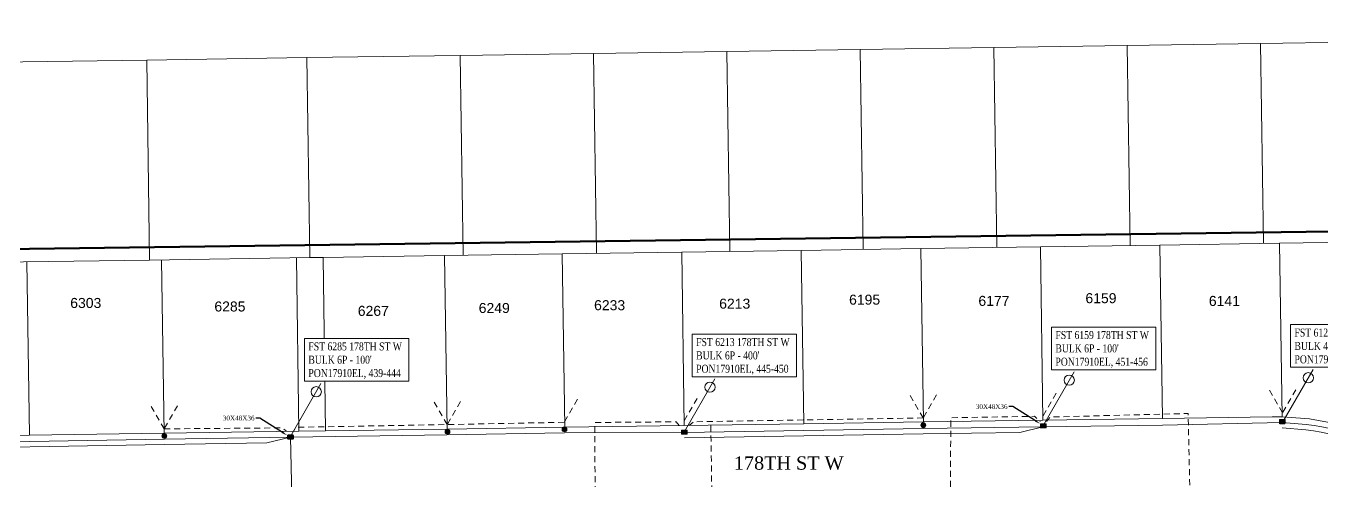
# Model space of a CAD drawing. Header units: feet. Extents: x 865220 to 2841409, y -2240498 to 948907.
# Drawn here: x 2834462 to 2835434, y 945814 to 946155 of the extents above; entities that cross this region are included whole.
import ezdxf
from ezdxf import colors
from ezdxf.entities.mleader import LeaderData, LeaderLine
from ezdxf.enums import TextEntityAlignment as Align
from ezdxf.lldxf.tags import DXFTag
from ezdxf.math import Vec2, Vec3

# ---------------------------------------------------------------- set-up
doc = ezdxf.new("R2010")
doc.units = ezdxf.units.FT
doc.header["$LTSCALE"] = 0.015
doc.header["$MEASUREMENT"] = 0
doc.linetypes.add('DASHED', pattern=[5, 3, -2])
for name, color, linetype in [('288B', 112, '288B'), ('48D', 112, '48D'), ('BURNSVILLE AREA', 7, 'F1'), ('Dakota County Addresses', 7, 'Continuous'), ('Dakota County Parcels', 7, 'Continuous'), ('DETAIL', 7, 'Continuous'), ('DROP BURIED', 7, 'DASHED'), ('PROP_TEL', 6, 'Continuous'), ('STREET NAME', 7, 'Continuous'), ('TAIL', 1, 'MST'), ('TELEPHONE STRUCT-PROP', 6, 'Continuous'), ('TERMINALS', 7, 'Continuous')]:
    doc.layers.add(name, color=color, linetype=linetype)
doc.layers.add('RUNNING LINE (UNDERGROUND)', color=10, linetype='Continuous', lineweight=40)
doc.styles.add('Dimensions 100', font='arial.ttf')
doc.styles.add('Line', font='txt.shx', dxfattribs={"height": 3})
doc.styles.add('SIMPLEX', font='times.ttf', dxfattribs={"width": 0.8})
doc.styles.get("Standard").update_dxf_attribs({"font": 'times.ttf'})
doc.styles.add('Utilities', font='arial.ttf', dxfattribs={"height": 2.5})
tags = doc.linetypes.add('288B', pattern='A,80,-5,["288B",Line,S=1.5,R=0,X=0,Y=-1.5],-24', length=109).pattern_tags.tags
tags[6] = DXFTag(74, 10)
tags = doc.linetypes.add('48D', pattern='A,80,-5,["48D",Line,S=1.5,R=0,X=0,Y=-1.5],-20', length=105).pattern_tags.tags
tags[6] = DXFTag(74, 10)
tags = doc.linetypes.add('F1', pattern='A,15,-5,["F1",Line,S=1.5,R=0,X=0,Y=-1.5],-12', length=32).pattern_tags.tags
tags[6] = DXFTag(74, 10)
tags = doc.linetypes.add('MST', pattern='A,5,-5,5,-5,["TAIL",Line,S=1.5,R=0,X=0,Y=-1.5],-20', length=40).pattern_tags.tags
tags[10] = DXFTag(74, 10)

# ---------------------------------------------------------------- blocks, each defined once
blk = doc.blocks.new('ACMAP_ANN_TEMPLATE_Dakota County Addresses')
at = {"layer": 'Dakota County Addresses', "style": 'Dimensions 100'}
blk.add_attdef('DakotaCountyAddress', text='', height=50, dxfattribs=at).set_placement((0, 0), align=Align.CENTER)
blk = doc.blocks.new('Proposed FlowerPot')
at = {"lineweight": 5, "ltscale": 100, "true_color": 0xffffff}
h = blk.add_hatch(color=7, dxfattribs=at)
h.dxf.hatch_style = 1
h.paths.add_polyline_path([(-0.06, 0, 0.414214), (0, -0.06, 0.414214), (0.06, 0, 0.414214), (0, 0.06, 0.414214)])
at = {"lineweight": 5, "ltscale": 100}
blk.add_circle((0, 0), 0.0604, dxfattribs=at)
at = {"layer": 'RUNNING LINE (UNDERGROUND)', "color": 6, "lineweight": 5, "const_width": 0.00907, "flags": 128}
blk.add_lwpolyline([(-0.06, 0, -0.414214), (0, 0.06, -0.414214), (0.06, 0, -0.414214), (0, -0.06, -0.414214), (-0.06, 0)], format="xyb", dxfattribs=at)
at = {"color": 18, "linetype": 'ByBlock', "lineweight": 5, "ltscale": 100, "true_color": 0x000000, "style": 'Dimensions 100'}
blk.add_text('F', height=0.0744, dxfattribs=at).set_placement((-0.029, -0.037))
blk = doc.blocks.new('NEW HH')
at = {"ltscale": 40, "true_color": 0xffffff}
h = blk.add_hatch(color=7, dxfattribs=at)
h.dxf.hatch_style = 1
h.paths.add_polyline_path([(-0.061, -0.031, 0.414214), (-0.046, -0.046), (0.046, -0.046, 0.414214), (0.061, -0.031), (0.061, 0.031, 0.414214), (0.046, 0.046), (-0.046, 0.046, 0.414214), (-0.061, 0.031)])
at = {"layer": 'RUNNING LINE (UNDERGROUND)', "color": 6, "lineweight": 0, "const_width": 0.005, "flags": 128}
blk.add_lwpolyline([(-0.061, 0.031), (-0.061, -0.031, 0.414214), (-0.046, -0.046), (0.046, -0.046, 0.414214), (0.061, -0.031), (0.061, 0.031, 0.414214), (0.046, 0.046), (-0.046, 0.046, 0.414214)], format="xyb", close=True, dxfattribs=at)
at = {"layer": 'TELEPHONE STRUCT-PROP', "color": 18, "true_color": 0x000000, "style": 'Utilities'}
blk.add_text('HH', height=0.05, dxfattribs=at).set_placement((0, 0), align=Align.MIDDLE_CENTER)
blk = doc.blocks.new('TERMINAL')
at = {"lineweight": 5, "ltscale": 0.5, "flags": 128}
blk.add_lwpolyline([(-0.07, -0.65), (-0.07, 44.75)], dxfattribs=at)
at = {"lineweight": 5, "ltscale": 0.5}
blk.add_circle((-0.07, 37.61), 3.83, dxfattribs=at)

msp = doc.modelspace()

# ---------------------------------------------------------------- linework, layer by layer
at = {"layer": '288B', "lineweight": 5, "ltscale": 50, "flags": 128}
msp.add_lwpolyline([(2833678.54, 945879.19), (2833680.68, 945705.92), (2833680.45, 945675.4), (2833837.13, 945676.75), (2833907.38, 945678.4, 0.109519), (2834036.47, 945712.38, 0.041237), (2834092.11, 945744.46), (2834143.62, 945780.11, -0.047168), (2834199.81, 945811.75, -0.098322), (2834339.06, 945841.7), (2834364.27, 945841.68), (2834566.25, 945845.21), (2834660.7, 945846.77), (2834778, 945848.37), (2834866.05, 945849.96), (2834955.95, 945850.31), (2835134.95, 945853.2), (2835314.21, 945855.69), (2835404.08, 945857.62, -0.110188), (2835495.88, 945833.24), (2835555.33, 945805.86, 0.060029), (2835595.74, 945801.39), (2835673.61, 945802.28), (2835703.67, 945802.45, -0.092091), (2835795.04, 945785.12), (2835834.56, 945769.75), (2835866.49, 945756.64, 0.09105), (2835938.25, 945744.99), (2836108.74, 945747.44, 0.060024), (2836196.85, 945760.61, 0.059807), (2836279.31, 945794.74, -0.032518), (2836339.29, 945826.19, -0.023167), (2836401.37, 945852.12, -0.043545), (2836530.21, 945882.24), (2836533.74, 945831.66, -0.030919), (2836590.43, 945835.75), (2836705.63, 945838.64), (2836899.22, 945842.38), (2837066.42, 945845.09, -0.143354), (2837216.62, 945803.49, -0.135776), (2837315.59, 945698.89, -0.047257), (2837334.08, 945651.86), (2837390.21, 945445.19), (2837596.9, 945489.69), (2837607.93, 945487.5)], format="xyb", dxfattribs=at)
at = {"layer": '48D', "lineweight": 5, "ltscale": 50, "flags": 128}
msp.add_lwpolyline([(2835407.18, 945432.26), (2835132.93, 945386.4), (2834958.96, 945364.27), (2834838.14, 945352.56, -0.216863), (2834729.9, 945395.62, -0.11958), (2834673.09, 945501.05, -0.060488), (2834665.23, 945565.86), (2834665.84, 945604.02), (2834664.28, 945691.33), (2834660.7, 945846.77)], format="xyb", dxfattribs=at)
at = {"layer": 'Dakota County Parcels', "lineweight": 5}
for p, q in [((2835387.75, 946141.84), (2835507.72, 946143.61)), ((2834672.91, 946131.26), (2834787.88, 946132.96)), ((2834787.88, 946132.96), (2834887.86, 946134.44)), ((2834790.1, 945983), (2834787.88, 946132.96)), ((2834887.86, 946134.44), (2834987.84, 946135.92)), ((2834890.08, 945984.48), (2834887.86, 946134.44)), ((2835087.81, 946137.4), (2834987.84, 946135.92)), ((2834990.05, 945985.96), (2834987.84, 946135.92)), ((2835187.79, 946138.88), (2835087.81, 946137.4)), ((2835090.03, 945987.43), (2835087.81, 946137.4)), ((2835287.77, 946140.36), (2835187.79, 946138.88)), ((2835190.01, 945988.91), (2835187.79, 946138.88)), ((2835387.75, 946141.84), (2835287.77, 946140.36)), ((2835289.99, 945990.39), (2835287.77, 946140.36)), ((2835389.97, 945991.87), (2835387.75, 946141.84)), ((2834438.92, 946127.8), (2834552.93, 946129.48)), ((2834552.93, 946129.48), (2834672.91, 946131.26)), ((2834555.15, 945979.52), (2834552.93, 946129.48)), ((2834675.12, 945981.3), (2834672.91, 946131.26)), ((2834953.95, 945985.42), (2835043.56, 945986.75)), ((2835043.56, 945986.75), (2835133.17, 945988.07)), ((2835043.56, 945986.75), (2835045.48, 945856.77)), ((2835133.17, 945988.07), (2835222.78, 945989.4)), ((2835133.17, 945988.07), (2835135.09, 945858.1)), ((2835222.78, 945989.4), (2835312.39, 945990.72)), ((2835222.78, 945989.4), (2835224.7, 945859.42)), ((2835312.39, 945990.72), (2835402.04, 945992.05)), ((2835312.39, 945990.72), (2835314.31, 945860.75)), ((2835402.04, 945992.05), (2835509.94, 945993.65)), ((2835402.04, 945992.05), (2835403.97, 945861.94)), ((2834555.15, 945979.52), (2834441.14, 945977.84)), ((2834463.17, 945978.16), (2834465.09, 945848.19)), ((2834675.12, 945981.3), (2834555.15, 945979.52)), ((2834564.15, 945979.66), (2834566.07, 945849.68)), ((2834665.13, 945981.15), (2834667.05, 945851.17)), ((2834685.12, 945981.45), (2834675.12, 945981.3)), ((2834685.12, 945981.45), (2834776.26, 945982.79)), ((2834685.12, 945981.45), (2834687.04, 945851.47)), ((2834776.26, 945982.79), (2834864.34, 945984.1)), ((2834776.26, 945982.79), (2834778.18, 945852.82)), ((2834864.34, 945984.1), (2834953.95, 945985.42)), ((2834864.34, 945984.1), (2834866.26, 945854.12)), ((2834953.95, 945985.42), (2834955.87, 945855.45)), ((2835224.7, 945859.42), (2835314.31, 945860.75)), ((2835314.31, 945860.75), (2835396.54, 945861.96)), ((2835403.97, 945861.94), (2835396.54, 945861.96)), ((2834566.07, 945849.68), (2834667.05, 945851.17)), ((2834667.05, 945851.17), (2834687.05, 945851.47)), ((2834687.04, 945851.47), (2834778.18, 945852.82)), ((2834866.26, 945854.12), (2834778.18, 945852.82)), ((2834866.26, 945854.12), (2834955.87, 945855.45)), ((2834955.87, 945855.45), (2835045.48, 945856.77)), ((2835045.48, 945856.77), (2835135.09, 945858.1)), ((2835135.09, 945858.1), (2835224.7, 945859.42)), ((2834364.12, 945846.69), (2834465.09, 945848.19)), ((2834465.09, 945848.19), (2834566.07, 945849.68))]:
    msp.add_line(p, q, dxfattribs=at)
msp.add_lwpolyline([(2835483.65, 945843.42), (2835464.55, 945851.11), (2835444.76, 945856.8), (2835424.5, 945860.42), (2835403.97, 945861.94)], dxfattribs=at)
at = {"layer": 'DROP BURIED', "lineweight": 5, "ltscale": 100}
for points in [[(2835234.69, 945879.67), (2835224.69, 945862.35)], [(2835414.2, 945882.29), (2835404.2, 945864.97), (2835394.2, 945882.29)], [(2834575.97, 945870.24), (2834565.97, 945852.92), (2834555.97, 945870.24)], [(2834788.13, 945873.45), (2834778.13, 945856.13), (2834768.13, 945873.45)], [(2834875.87, 945875.19), (2834865.87, 945857.86)], [(2834965.62, 945875.81), (2834955.62, 945858.49)], [(2835144.85, 945878.39), (2835134.85, 945861.07), (2835124.85, 945878.39)]]:
    msp.add_lwpolyline(points, dxfattribs=at)
at = {"layer": 'DROP BURIED', "lineweight": 5, "ltscale": 100, "flags": 128}
for points in [[(2835134.85, 945861.07), (2834962.84, 945858.24), (2834959.4, 945855.33)], [(2835162.2, 945794.3), (2835155.32, 945793.96), (2835155.59, 945861.27), (2835218.42, 945862.34), (2835222.68, 945858.08)], [(2835344.2, 945797.52), (2835335.07, 945797.42), (2835333.48, 945864.46), (2835230.17, 945861.8), (2835227.25, 945858.34)], [(2834565.97, 945852.92), (2834654.04, 945853.67), (2834657.41, 945851.51)], [(2834865.87, 945857.86), (2834778.13, 945856.13), (2834665.16, 945854.13), (2834663.25, 945851.82)], [(2834889.11, 945790.4), (2834888.75, 945857.7), (2834949.85, 945858.23), (2834952.5, 945854.79)], [(2834980.05, 945791.85), (2834976.6, 945798.5), (2834975.71, 945858.45)]]:
    msp.add_lwpolyline(points, dxfattribs=at)
at = {"layer": 'TAIL', "lineweight": 5, "ltscale": 50, "flags": 128}
for points in [[(2834955.99, 945846.31), (2835135.01, 945849.2), (2835207.42, 945850.19), (2835224.58, 945854.44)], [(2834364.31, 945837.68), (2834566.32, 945841.21), (2834642.93, 945842.45), (2834660.7, 945846.77)]]:
    msp.add_lwpolyline(points, dxfattribs=at)
msp.add_lwpolyline([(2835404.04, 945853.62, -0.110155), (2835494.12, 945829.64), (2835554.02, 945802.06, 0.060621), (2835595.78, 945797.39), (2835673.64, 945798.28), (2835703.68, 945798.45, -0.052859), (2835742.83, 945795.44), (2835756.96, 945795.96, -0.052859)], format="xyb", dxfattribs=at)

# ---------------------------------------------------------------- block references
at = {"lineweight": 5, "xscale": 40, "yscale": 40, "zscale": 40}
for p in [(2835404.07, 945858.37), (2834955.86, 945850.44), (2835224.92, 945855.16), (2834660.7, 945846.77)]:
    msp.add_blockref('NEW HH', p, dxfattribs=at)
at = {"layer": 'Dakota County Addresses', "lineweight": 5, "xscale": 0.15, "yscale": 0.15, "zscale": 0.15}
for p, values in [((2834507.28, 945943.58), {'DakotaCountyAddress': '6303'}), ((2834615.32, 945940.93), {'DakotaCountyAddress': '6285'}), ((2834899.9, 945941.9), {'DakotaCountyAddress': '6233'}), ((2834993.67, 945943.05), {'DakotaCountyAddress': '6213'}), ((2835091.03, 945946.04), {'DakotaCountyAddress': '6195'}), ((2835187.96, 945945.14), {'DakotaCountyAddress': '6177'}), ((2835268.17, 945947.16), {'DakotaCountyAddress': '6159'}), ((2835360.68, 945945.1), {'DakotaCountyAddress': '6141'}), ((2834722.8, 945937.65), {'DakotaCountyAddress': '6267'}), ((2834813.43, 945939.8), {'DakotaCountyAddress': '6249'})]:
    msp.add_blockref('ACMAP_ANN_TEMPLATE_Dakota County Addresses', p, dxfattribs=at).add_auto_attribs(values)
at = {"layer": 'PROP_TEL', "lineweight": 5, "xscale": 30, "yscale": 30, "zscale": 30}
for p in [(2834778.38, 945850.75), (2834866.07, 945852.5), (2835135.06, 945855.71), (2834566.18, 945847.55)]:
    msp.add_blockref('Proposed FlowerPot', p, dxfattribs=at)
at = {"layer": 'TERMINALS', "lineweight": 5, "ltscale": 0.5, "rotation": 329.9999999999999}
for p in [(2835404.83, 945858.65), (2834956.38, 945851.56), (2835225.66, 945856.84), (2834661.26, 945848.13)]:
    msp.add_blockref('TERMINAL', p, dxfattribs=at)

# ---------------------------------------------------------------- texts
at = {"layer": 'STREET NAME', "lineweight": 5, "ltscale": 40, "insert": (2834993.06, 945832.31), "char_height": 10, "attachment_point": 1}
msp.add_mtext('178TH ST W', dxfattribs=at)

# ---------------------------------------------------------------- next in the draw order: texts
at = {"layer": 'TERMINALS', "lineweight": 5, "ltscale": 0.5, "char_height": 6, "width": 72.2847, "attachment_point": 1, "style": 'SIMPLEX', "bg_fill": 19, "box_fill_scale": 1.5, "bg_fill_color": 256, "bg_fill_transparency": 0}
for s, insert in [("FST 6159 178TH ST W\\PBULK 6P - 100'\\PPON17910EL, 451-456", (2835234.03, 945926.28)), ("FST 6123 178TH ST W\\PBULK 4P - 500'\\PPON17910EL, 457-460", (2835413.2, 945928.09)), ("FST 6285 178TH ST W\\PBULK 6P - 100'\\PPON17910EL, 439-444", (2834674.13, 945917.76)), ("FST 6213 178TH ST W\\PBULK 6P - 400'\\PPON17910EL, 445-450", (2834964.75, 945921))]:
    msp.add_mtext(s, dxfattribs=dict(at, insert=insert))

# ---------------------------------------------------------------- next in the draw order: leaders
at = {"layer": 'DETAIL', "lineweight": 5, "ltscale": 5}
ml = msp.add_multileader_mtext('Standard', dxfattribs=at)
ml.set_content('30X48X36', color=256)
ml.set_leader_properties()
ml.build(insert=Vec2(0, 0))
ml.multileader.update_dxf_attribs({"has_text_frame": 1, "text_left_attachment_type": 2, "text_right_attachment_type": 2, "dogleg_length": 3})
ctx = ml.context
ctx.base_point, ctx.char_height, ctx.landing_gap_size, ctx.plane_origin = Vec3(2835173.48, 945869.61), 3.5, 1.5, Vec3(2835245.59, 945892.15)
ctx.left_attachment, ctx.right_attachment, ctx.text_align_type = 2, 2, 1
notes = []
notes.append((ctx, [(0, (1, 1, 0), (2835202.04, 945869.61), (-1, 0), 3, [(0, [(2835222.54, 945856.74)], 0, [])])]))
ctx.mtext.insert, ctx.mtext.alignment, ctx.mtext.flow_direction = Vec3(2835186.26, 945871.39), 2, 5
ctx.mtext.has_bg_fill, ctx.mtext.bg_color, ctx.mtext.bg_scale_factor, ctx.mtext.bg_transparency, ctx.mtext.use_window_bg_color = 1, -1027028792, 1.5, 0, 1
ml = msp.add_multileader_mtext('Standard', dxfattribs=at)
ml.set_content('30X48X36', color=256)
ml.set_leader_properties()
ml.build(insert=Vec2(0, 0))
ml.multileader.update_dxf_attribs({"has_text_frame": 1, "text_left_attachment_type": 2, "text_right_attachment_type": 2, "dogleg_length": 3})
ctx = ml.context
ctx.base_point, ctx.char_height, ctx.landing_gap_size, ctx.plane_origin = Vec3(2834609.12, 945860.99), 3.5, 1.5, Vec3(2834681.23, 945883.52)
ctx.left_attachment, ctx.right_attachment, ctx.text_align_type = 2, 2, 1
notes.append((ctx, [(0, (1, 1, 0), (2834637.68, 945860.99), (-1, 0), 3, [(0, [(2834658.18, 945848.11)], 0, [])])]))
ctx.mtext.insert, ctx.mtext.alignment, ctx.mtext.flow_direction = Vec3(2834621.9, 945862.77), 2, 5
ctx.mtext.has_bg_fill, ctx.mtext.bg_color, ctx.mtext.bg_scale_factor, ctx.mtext.bg_transparency, ctx.mtext.use_window_bg_color = 1, -1027028792, 1.5, 0, 1
for ctx, leaders in notes:
    for number, flags, end, landing, length, lines in leaders:
        leader = LeaderData()
        leader.index, (leader.has_last_leader_line, leader.has_dogleg_vector, leader.attachment_direction) = number, flags
        leader.last_leader_point, leader.dogleg_vector, leader.dogleg_length = Vec3(end), Vec3(landing), length
        for number, points, colour, breaks in lines:
            line = LeaderLine()
            line.index, line.vertices, line.color, line.breaks = number, Vec3.list(points), colors.encode_raw_color(colour), breaks
            leader.lines.append(line)
        ctx.leaders.append(leader)

# ---------------------------------------------------------------- next in the draw order: linework, layer by layer
at = {"layer": 'BURNSVILLE AREA', "color": 1, "linetype": 'ByBlock', "lineweight": 100, "flags": 128}
msp.add_lwpolyline([(2833489.79, 944634.98), (2836105.42, 944663.39), (2836110.58, 944011.3), (2838713.92, 944058.95), (2838686.83, 946044.12), (2834108.34, 945983.13), (2833653.62, 946609.59), (2833468.06, 946594.28)], close=True, dxfattribs=at)

doc.saveas('drawing.dxf')
